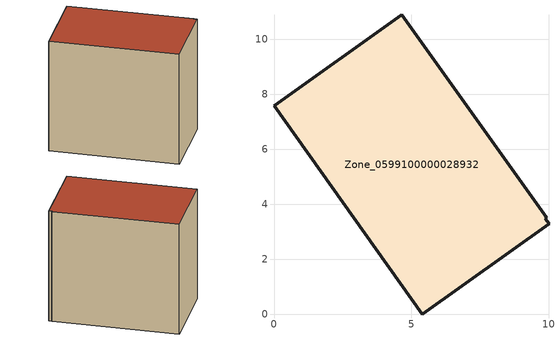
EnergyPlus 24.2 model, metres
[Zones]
Zone_0599100000028932
 floor ground (C_G): 0,7.58 4.64,10.89 9.91,3.51 9.86,3.47 10,3.28 5.4,0 z0
 wall outside (C_F): 4.64,10.89 0,7.58 5.4,0 10,3.28 9.86,3.47 9.91,3.51 4.64,10.89 z0:8.5
 roof outside (C_R): 0,7.58 5.4,0 10,3.28 9.86,3.47 9.91,3.51 4.64,10.89 z8.5
[BUILDING]
Pand.0599100000028932: North Axis=0; Terrain=City; Loads Convergence Tolerance Value=0.04; Temperature Convergence Tolerance Value=0.4; Solar Distribution=FullExterior; Maximum Number of Warmup Days=25; Minimum Number of Warmup Days=1
[Site:Location]
Rotterdam.The.Hague.AP_ZH_NLD Design_Conditions: Latitude=51.96; Longitude=4.45; Time Zone=1; Elevation=-4.5
[SITE:GROUNDTEMPERATURE:BUILDINGSURFACE]
18, 18, 18, 18, 18, 18, 18, 18, 18, 18, 18, 18
[MATERIAL] Thermal Absorptance=0.9; Solar Absorptance=0.7; Visible Absorptance=0.7
Name | Roughness | Thickness | Conductivity | Density | Specific Heat
G.TI.1975-1991 | MediumSmooth | 0.15 | 0.288461 | 540 | 1210
F.TI.1975-1991 | Rough | 0.3 | 0.230769 | 1920 | 840
R.TI.1975-1991 | MediumRough | 0.2 | 0.153846 | 1500 | 1000
[CONSTRUCTION]
C_G: G.TI.1975-1991
C_F: F.TI.1975-1991
C_R: R.TI.1975-1991
[ZONE]
Zone_0599100000028932: Type=1; Multiplier=1; Ceiling Height=Autocalculate; Volume=Autocalculate; Floor Area=autocalculate; Part of Total Floor Area=Yes
[ZONEINFILTRATION:DESIGNFLOWRATE]
Infil_Zone_0599100000028932: Zone or ZoneList or Space or SpaceList=Zone_0599100000028932; Schedule=AlwaysOn; Design Flow Rate Calculation Method=Flow/Area; Flow Rate per Floor Area=0.003; Constant Term Coefficient=1; Temperature Term Coefficient=0; Velocity Term Coefficient=0; Velocity Squared Term Coefficient=0
[HVACTEMPLATE:ZONE:IDEALLOADSAIRSYSTEM]
Zone_0599100000028932: Maximum Heating Supply Air Temperature=50; Minimum Cooling Supply Air Temperature=13; Maximum Heating Supply Air Humidity Ratio=0.0156; Minimum Cooling Supply Air Humidity Ratio=0.0077; Heating Limit=NoLimit; Cooling Limit=NoLimit; Dehumidification Control Type=ConstantSensibleHeatRatio; Cooling Sensible Heat Ratio=0.7; Dehumidification Setpoint=60; Humidification Control Type=None; Humidification Setpoint=30; Outdoor Air Method=None; Outdoor Air Flow Rate per Person=0.00944; Outdoor Air Flow Rate per Zone Floor Area=0; Outdoor Air Flow Rate per Zone=0; Demand Controlled Ventilation Type=None; Outdoor Air Economizer Type=NoEconomizer; Heat Recovery Type=None; Sensible Heat Recovery Effectiveness=0.7; Latent Heat Recovery Effectiveness=0.65
[ZONECONTROL:THERMOSTAT]
ThermostatControl_Zone_0599100000028932: Zone or ZoneList=Zone_0599100000028932; Control Type Schedule=DualSetpointControlType; Control 1=Thermostat_Zone_0599100000028932; Temperature Difference Between Cutout And Setpoint=0
[THERMOSTATSETPOINT:DUALSETPOINT]
Thermostat_Zone_0599100000028932: Heating Setpoint Temperature Schedule=HeatingSetpoint_Zone_0599100000028932; Cooling Setpoint Temperature Schedule=CoolingSetpoint_Zone_0599100000028932
[SCHEDULE:COMPACT]
HeatingSetpoint_Zone_0599100000028932: Through: 12/31, For: AllDays, Until: 24:00, 21
CoolingSetpoint_Zone_0599100000028932: Through: 12/31, For: AllDays, Until: 24:00, 24
DualSetpointControlType: Through: 12/31, For: AllDays, Until: 24:00, 4
AlwaysOn: Through: 12/31, For: AllDays, Until: 24:00, 1
